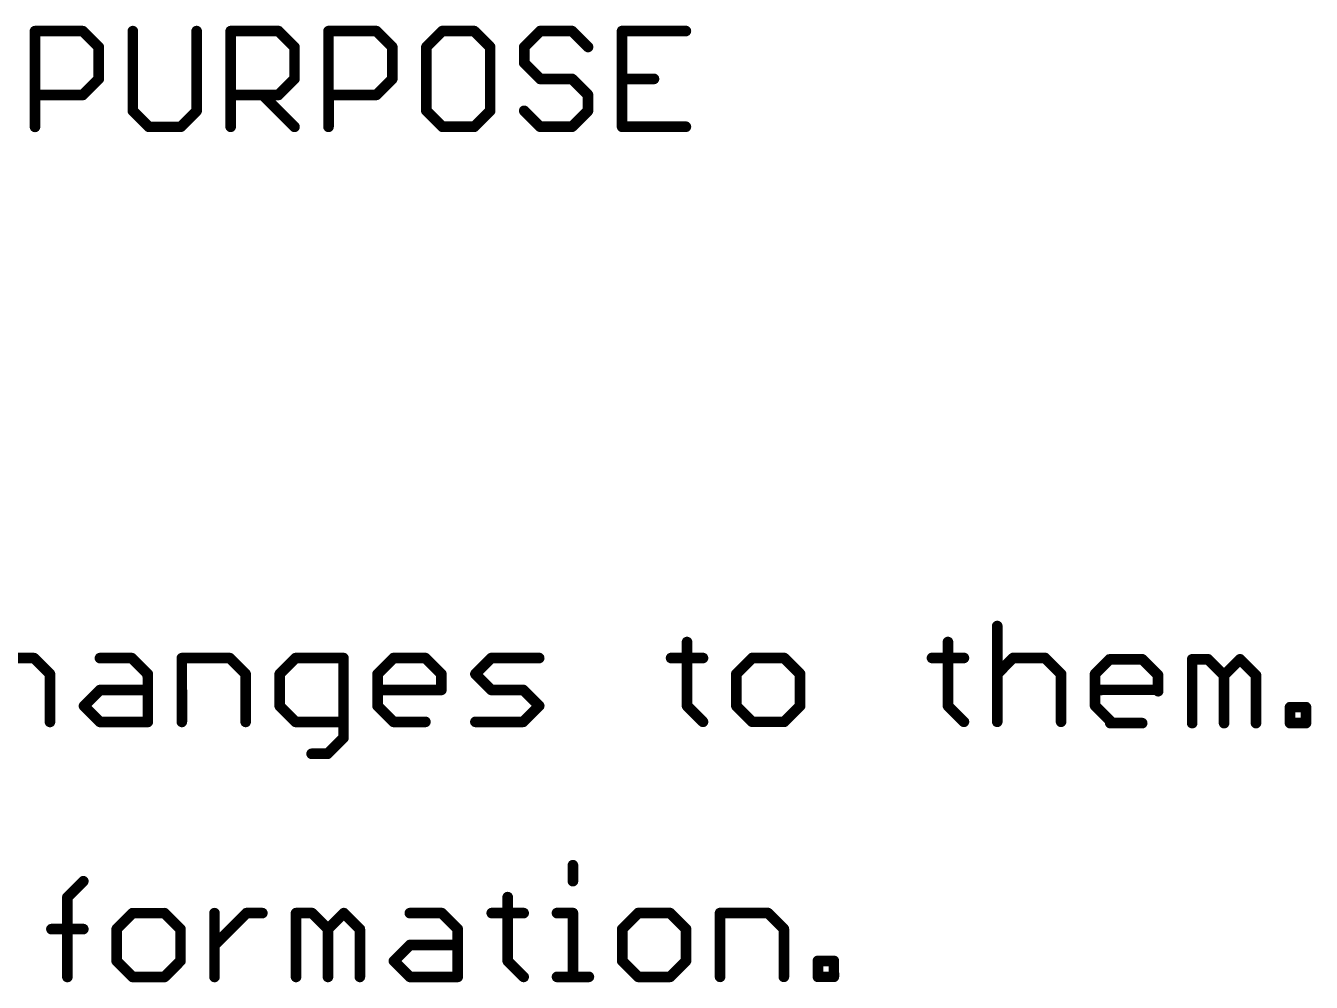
# Model space of a CAD drawing. Header units: millimetres. Extents: x -20 to 130, y -23 to 60.
# Drawn here: x 114.64 to 130, y -17.38 to -5.95 of the extents above; entities that cross this region are included whole.
import ezdxf

# ---------------------------------------------------------------- set-up
doc = ezdxf.new("R2010")
doc.units = ezdxf.units.MM
doc.header["$MEASUREMENT"] = 0
doc.layers.add('1', color=22, linetype='CONTINUOUS')

msp = doc.modelspace()

# ---------------------------------------------------------------- linework, layer by layer
at = {"layer": '1', "const_width": 0.127}
for points in [[(114.74859, -6.01744), (115.32059, -6.01734)], [(114.74879, -7.16144), (114.74859, -6.01744)], [(115.32059, -6.01734), (115.51132, -6.208)], [(115.91799, -6.01723), (115.91816, -6.97053)], [(116.68086, -6.9704), (116.68069, -6.0171)], [(117.08739, -6.01703), (117.65939, -6.01693)], [(117.08759, -7.16103), (117.08739, -6.01703)], [(117.65939, -6.01693), (117.85012, -6.20759)], [(118.25679, -6.01682), (118.82879, -6.01672)], [(118.25699, -7.16082), (118.25679, -6.01682)], [(118.82879, -6.01672), (119.01952, -6.20739)], [(119.61689, -6.01659), (119.42622, -6.20732)], [(119.99819, -6.01652), (119.61689, -6.01659)], [(120.18892, -6.20719), (119.99819, -6.01652)], [(120.78629, -6.01638), (120.59562, -6.20712)], [(121.16759, -6.01632), (120.78629, -6.01638)], [(121.35832, -6.20698), (121.16759, -6.01632)], [(122.52769, -6.01608), (121.76499, -6.01621)], [(121.76499, -6.01621), (121.76519, -7.16021)], [(115.51132, -6.208), (115.51139, -6.5893)], [(117.85012, -6.20759), (117.85019, -6.58889)], [(119.01952, -6.20739), (119.01959, -6.58869)], [(119.42622, -6.20732), (119.42636, -6.96992)], [(120.18906, -6.96979), (120.18892, -6.20719)], [(120.59562, -6.20712), (120.59566, -6.39782)], [(120.59566, -6.39782), (120.78639, -6.58838)], [(115.51139, -6.5893), (115.32072, -6.78004)], [(117.85019, -6.58889), (117.65952, -6.77963)], [(119.01959, -6.58869), (118.82892, -6.77942)], [(120.78639, -6.58838), (121.16769, -6.58832)], [(121.16769, -6.58832), (121.35842, -6.77898)], [(121.76509, -6.58821), (122.14639, -6.58814)], [(115.32072, -6.78004), (114.74872, -6.78014)], [(117.65952, -6.77963), (117.08752, -6.77973)], [(117.46882, -6.77966), (117.85029, -7.16089)], [(118.82892, -6.77942), (118.25692, -6.77952)], [(121.35842, -6.77898), (121.35846, -6.96958)], [(115.91816, -6.97053), (116.10889, -7.1612)], [(116.49019, -7.16113), (116.68086, -6.9704)], [(119.42636, -6.96992), (119.61709, -7.16059)], [(119.99839, -7.16052), (120.18906, -6.96979)], [(120.78649, -7.16038), (120.59576, -6.96972)], [(121.35846, -6.96958), (121.16779, -7.16032)], [(116.10889, -7.1612), (116.49019, -7.16113)], [(119.61709, -7.16059), (119.99839, -7.16052)], [(121.16779, -7.16032), (120.78649, -7.16038)], [(121.76519, -7.16021), (122.52789, -7.16008)], [(126.24893, -13.12743), (126.24913, -14.27143)], [(122.54156, -13.31878), (122.5417, -14.08138)], [(125.65996, -13.31823), (125.6601, -14.08083)], [(114.3559, -13.5109), (114.7372, -13.51084)], [(114.7372, -13.51084), (114.92793, -13.7014)], [(115.5253, -13.5107), (115.9066, -13.51063)], [(115.9066, -13.51063), (116.09723, -13.7012)], [(116.504, -13.51053), (117.076, -13.51043)], [(116.50413, -14.27313), (116.504, -13.51053)], [(117.076, -13.51043), (117.26663, -13.701)], [(117.8641, -13.51029), (117.67343, -13.70093)], [(118.436, -13.51019), (117.8641, -13.51029)], [(118.43616, -14.46349), (118.436, -13.51019)], [(118.84283, -13.70072), (119.0335, -13.51009)], [(119.0335, -13.51009), (119.4148, -13.51002)], [(119.4148, -13.51002), (119.60543, -13.70059)], [(120.01223, -13.70052), (120.2028, -13.50988)], [(120.2028, -13.50988), (120.7748, -13.50978)], [(122.351, -13.50951), (122.7323, -13.50944)], [(123.3212, -13.50934), (123.13063, -13.69997)], [(123.7026, -13.50927), (123.3212, -13.50934)], [(123.89323, -13.69984), (123.7026, -13.50927)], [(125.4694, -13.50896), (125.8507, -13.5089)], [(126.24903, -13.69943), (126.4396, -13.5088)], [(126.4396, -13.5088), (126.821, -13.50873)], [(126.821, -13.50873), (127.01163, -13.6993)], [(127.41843, -13.69922), (127.609, -13.50859)], [(127.6, -13.5249), (127.9814, -13.5249)], [(127.9814, -13.5249), (128.172, -13.7155)], [(128.5788, -14.2875), (128.5788, -13.5249)], [(128.5788, -13.5249), (128.7694, -13.5249)], [(128.7694, -13.5249), (128.9601, -13.7155)], [(128.9601, -13.7155), (129.1507, -13.5249)], [(129.1507, -13.5249), (129.3414, -13.7155)], [(114.92793, -13.7014), (114.92803, -14.2734)], [(116.09723, -13.7012), (116.09733, -14.2732)], [(117.26663, -13.701), (117.26673, -14.273)], [(117.67343, -13.70093), (117.6735, -14.08223)], [(118.8429, -14.08202), (118.84283, -13.70072)], [(119.60543, -13.70059), (119.60546, -13.89129)], [(120.20286, -13.89118), (120.01223, -13.70052)], [(123.13063, -13.69997), (123.1307, -14.08127)], [(123.8933, -14.08114), (123.89323, -13.69984)], [(127.01163, -13.6993), (127.01173, -14.2713)], [(127.4185, -14.08052), (127.41843, -13.69922)], [(128.172, -13.7155), (128.172, -13.9062)], [(128.9601, -13.7155), (128.9601, -14.2875)], [(129.3414, -13.7155), (129.3414, -14.2875)], [(119.60546, -13.89129), (118.84286, -13.89142)], [(120.58426, -13.89112), (120.20286, -13.89118)], [(120.7749, -14.08168), (120.58426, -13.89112)], [(128.18106, -13.88979), (127.41846, -13.88992)], [(115.3347, -14.08263), (115.52536, -13.892)], [(115.52536, -13.892), (116.09726, -13.8919)], [(115.52543, -14.2733), (115.3347, -14.08263)], [(117.6735, -14.08223), (117.86423, -14.27289)], [(119.03363, -14.27269), (118.8429, -14.08202)], [(120.58433, -14.27242), (120.7749, -14.08168)], [(122.5417, -14.08138), (122.73243, -14.27204)], [(123.1307, -14.08127), (123.32133, -14.27194)], [(123.70273, -14.27187), (123.8933, -14.08114)], [(125.6601, -14.08083), (125.85083, -14.2715)], [(127.60913, -14.27119), (127.4185, -14.08052)], [(129.7482, -14.2875), (129.7482, -14.0968)], [(129.7482, -14.0968), (129.9388, -14.0968)], [(129.9388, -14.0968), (129.9388, -14.2875)], [(116.09733, -14.2732), (115.52543, -14.2733)], [(117.86423, -14.27289), (118.43613, -14.27279)], [(119.41493, -14.27262), (119.03363, -14.27269)], [(120.01233, -14.27252), (120.58433, -14.27242)], [(123.32133, -14.27194), (123.70273, -14.27187)], [(127.9814, -14.2875), (127.6, -14.2875)], [(129.9388, -14.2875), (129.7482, -14.2875)], [(118.2456, -14.65413), (118.43616, -14.46349)], [(118.0549, -14.65416), (118.2456, -14.65413)], [(121.17773, -15.98571), (121.17776, -16.17631)], [(115.136, -16.36807), (115.32656, -16.17734)], [(115.13616, -17.32137), (115.136, -16.36807)], [(120.3983, -16.36715), (120.39843, -17.12975)], [(115.91563, -16.55863), (115.72496, -16.74927)], [(116.29693, -16.55857), (115.91563, -16.55863)], [(116.48766, -16.74913), (116.29693, -16.55857)], [(116.89446, -17.32106), (116.89433, -16.55846)], [(116.8944, -16.93976), (117.27563, -16.55839)], [(117.27563, -16.55839), (117.46633, -16.55836)], [(117.86883, -16.55829), (118.05953, -16.55826)], [(117.86896, -17.32089), (117.86883, -16.55829)], [(118.05953, -16.55826), (118.25016, -16.74882)], [(118.25016, -16.74882), (118.44083, -16.55819)], [(118.44083, -16.55819), (118.63146, -16.74876)], [(119.22893, -16.55805), (119.61023, -16.55799)], [(119.61023, -16.55799), (119.80086, -16.74855)], [(120.20763, -16.55788), (120.58893, -16.55782)], [(120.98723, -16.55775), (121.17783, -16.55771)], [(121.17783, -16.55771), (121.17796, -17.32031)], [(121.95743, -16.55758), (121.76686, -16.74821)], [(122.33883, -16.55751), (121.95743, -16.55758)], [(122.52946, -16.74808), (122.33883, -16.55751)], [(122.93623, -16.55741), (123.50823, -16.55731)], [(122.93636, -17.32001), (122.93623, -16.55741)], [(123.50823, -16.55731), (123.69886, -16.74787)], [(114.94536, -16.7494), (115.32666, -16.74934)], [(115.72496, -16.74927), (115.72503, -17.13057)], [(116.48773, -17.13043), (116.48766, -16.74913)], [(118.25016, -16.74882), (118.25026, -17.32082)], [(118.63146, -16.74876), (118.63156, -17.32076)], [(119.80086, -16.74855), (119.80096, -17.32055)], [(121.76686, -16.74821), (121.76693, -17.12951)], [(122.52953, -17.12938), (122.52946, -16.74808)], [(123.69886, -16.74787), (123.69896, -17.31987)], [(119.03833, -17.12999), (119.229, -16.93935)], [(119.229, -16.93935), (119.8009, -16.93925)], [(115.72503, -17.13057), (115.91576, -17.32123)], [(116.29706, -17.32117), (116.48773, -17.13043)], [(119.22906, -17.32065), (119.03833, -17.12999)], [(120.39843, -17.12975), (120.58906, -17.32042)], [(121.76693, -17.12951), (121.95756, -17.32018)], [(122.33896, -17.32011), (122.52953, -17.12938)], [(124.10573, -17.1291), (124.29633, -17.12907)], [(124.10576, -17.3198), (124.10573, -17.1291)], [(124.29633, -17.12907), (124.29636, -17.31977)], [(115.91576, -17.32123), (116.29706, -17.32117)], [(119.80096, -17.32055), (119.22906, -17.32065)], [(120.98736, -17.32035), (121.36866, -17.32028)], [(121.95756, -17.32018), (122.33896, -17.32011)], [(124.29636, -17.31977), (124.10576, -17.3198)]]:
    msp.add_lwpolyline(points, dxfattribs=at)
at = {"layer": '1', "const_width": 0.0635}
for points in [[(114.74858, -5.98574, 1), (114.7486, -6.04924)], [(114.78039, -6.01743, 1), (114.71689, -6.01744)], [(115.34309, -5.99493, 1), (115.29819, -6.03984)], [(115.3206, -6.04914, 1), (115.32058, -5.98564)], [(115.94979, -6.01723, 1), (115.88629, -6.01724)], [(116.71239, -6.01709, 1), (116.64889, -6.0171)], [(117.08738, -5.98533, 1), (117.0874, -6.04883)], [(117.11919, -6.01702, 1), (117.05569, -6.01703)], [(117.68189, -5.99452, 1), (117.63699, -6.03943)], [(117.6594, -6.04873, 1), (117.65938, -5.98523)], [(118.25678, -5.98512, 1), (118.2568, -6.04862)], [(118.28859, -6.01682, 1), (118.22509, -6.01683)], [(118.85129, -5.99432, 1), (118.80639, -6.03923)], [(118.8288, -6.04852, 1), (118.82878, -5.98502)], [(119.61688, -5.98489, 1), (119.6169, -6.04839)], [(119.63929, -6.03908, 1), (119.59439, -5.99419)], [(120.02069, -5.99412, 1), (119.97569, -6.03902)], [(119.9982, -6.04832, 1), (119.99818, -5.98482)], [(120.78628, -5.98468, 1), (120.7863, -6.04818)], [(120.80869, -6.03888, 1), (120.76379, -5.99399)], [(121.18999, -5.99391, 1), (121.14509, -6.03882)], [(121.1676, -6.04812, 1), (121.16758, -5.98462)], [(121.76498, -5.98451, 1), (121.765, -6.04801)], [(121.79679, -6.01621, 1), (121.73329, -6.01622)], [(122.5277, -6.04788, 1), (122.52768, -5.98438)], [(115.54302, -6.208, 1), (115.47952, -6.20801)], [(117.88182, -6.20759, 1), (117.81832, -6.2076)], [(119.05122, -6.20738, 1), (118.98772, -6.2074)], [(119.45802, -6.20731, 1), (119.39452, -6.20732)], [(120.22062, -6.20718, 1), (120.15712, -6.20719)], [(120.62742, -6.20711, 1), (120.56392, -6.20712)], [(115.48883, -6.23041, 1), (115.53372, -6.1855)], [(117.82763, -6.23, 1), (117.87252, -6.18509)], [(118.99703, -6.22979, 1), (119.04192, -6.18489)], [(119.40382, -6.18482, 1), (119.44873, -6.22972)], [(120.16643, -6.22959, 1), (120.21132, -6.18468)], [(120.57322, -6.18462, 1), (120.61813, -6.22951)], [(121.33583, -6.22939, 1), (121.38072, -6.18448)], [(120.61815, -6.37531, 1), (120.57326, -6.42022)], [(120.56396, -6.39782, 1), (120.62746, -6.39781)], [(115.47959, -6.58931, 1), (115.54309, -6.5893)], [(115.53379, -6.6118, 1), (115.48889, -6.56691)], [(117.81839, -6.5889, 1), (117.88189, -6.58889)], [(117.87259, -6.61139, 1), (117.82769, -6.5665)], [(118.98779, -6.5887, 1), (119.05129, -6.58868)], [(119.04199, -6.61119, 1), (118.99709, -6.56629)], [(120.78638, -6.55668, 1), (120.7864, -6.62018)], [(120.76389, -6.61089, 1), (120.80879, -6.56598)], [(121.19009, -6.56591, 1), (121.14519, -6.61082)], [(121.1677, -6.62012, 1), (121.16768, -6.55662)], [(121.76508, -6.55651, 1), (121.7651, -6.62001)], [(122.1464, -6.61994, 1), (122.14638, -6.55644)], [(114.74872, -6.74834, 1), (114.74873, -6.81184)], [(115.29832, -6.75754, 1), (115.34323, -6.80243)], [(115.32073, -6.81174, 1), (115.32072, -6.74824)], [(117.08752, -6.74793, 1), (117.08753, -6.81143)], [(117.49132, -6.75716, 1), (117.44643, -6.80206)], [(117.63712, -6.75713, 1), (117.68203, -6.80202)], [(117.65953, -6.81133, 1), (117.65952, -6.74783)], [(118.25692, -6.74772, 1), (118.25693, -6.81122)], [(118.80652, -6.75693, 1), (118.85143, -6.80182)], [(118.82893, -6.81112, 1), (118.82892, -6.74762)], [(121.39012, -6.77898, 1), (121.32662, -6.77899)], [(121.33593, -6.80139, 1), (121.38082, -6.75648)], [(115.94065, -6.94813, 1), (115.89576, -6.99304)], [(116.70326, -6.99289, 1), (116.65835, -6.948)], [(119.44885, -6.94752, 1), (119.40396, -6.99242)], [(120.21146, -6.99228, 1), (120.16655, -6.94739)], [(120.61825, -6.94731, 1), (120.57336, -6.99222)], [(121.38086, -6.99208, 1), (121.33595, -6.94719)], [(115.88646, -6.97054, 1), (115.94996, -6.97053)], [(116.64906, -6.9704, 1), (116.71256, -6.97039)], [(119.39466, -6.96992, 1), (119.45816, -6.96991)], [(120.15726, -6.96979, 1), (120.22076, -6.96978)], [(121.32666, -6.96959, 1), (121.39016, -6.96958)], [(114.71709, -7.16144, 1), (114.78059, -7.16143)], [(116.10888, -7.1295, 1), (116.1089, -7.193)], [(116.08639, -7.1837, 1), (116.13129, -7.13869)], [(116.46779, -7.13864, 1), (116.51269, -7.18363)], [(116.4902, -7.19293, 1), (116.49018, -7.12943)], [(117.05589, -7.16103, 1), (117.11939, -7.16102)], [(117.82779, -7.1834, 1), (117.87269, -7.13839)], [(118.22529, -7.16083, 1), (118.28879, -7.16082)], [(119.61708, -7.12889, 1), (119.6171, -7.19239)], [(119.59459, -7.18309, 1), (119.63949, -7.13808)], [(119.97589, -7.13802, 1), (120.02089, -7.18302)], [(119.9984, -7.19232, 1), (119.99838, -7.12882)], [(120.78648, -7.12868, 1), (120.7865, -7.19218)], [(120.76399, -7.18289, 1), (120.80889, -7.13788)], [(121.14529, -7.13782, 1), (121.19019, -7.18281)], [(121.1678, -7.19212, 1), (121.16778, -7.12862)], [(121.76518, -7.12851, 1), (121.7652, -7.19201)], [(121.73349, -7.16022, 1), (121.79699, -7.16021)], [(122.5279, -7.19188, 1), (122.52788, -7.12838)], [(126.28063, -13.12742, 1), (126.21713, -13.12743)], [(122.57336, -13.31877, 1), (122.50986, -13.31878)], [(125.69176, -13.31823, 1), (125.62826, -13.31824)], [(114.75959, -13.48833, 1), (114.7147, -13.53324)], [(114.7372, -13.54254, 1), (114.73719, -13.47904)], [(115.52529, -13.4789, 1), (115.5253, -13.5424)], [(115.92899, -13.48813, 1), (115.8841, -13.53304)], [(115.9066, -13.54233, 1), (115.90659, -13.47883)], [(116.5357, -13.51052, 1), (116.4722, -13.51054)], [(116.50399, -13.47873, 1), (116.504, -13.54223)], [(117.09839, -13.48793, 1), (117.0535, -13.53283)], [(117.076, -13.54213, 1), (117.07599, -13.47863)], [(117.86409, -13.47849, 1), (117.8641, -13.54199)], [(117.8865, -13.53269, 1), (117.84159, -13.4878)], [(118.4678, -13.51019, 1), (118.4043, -13.5102)], [(118.436, -13.54189, 1), (118.43599, -13.47839)], [(119.03349, -13.47829, 1), (119.0335, -13.54179)], [(119.0559, -13.53248, 1), (119.01099, -13.48759)], [(119.43719, -13.48752, 1), (119.3923, -13.53243)], [(119.4148, -13.54172, 1), (119.41479, -13.47822)], [(120.20279, -13.47808, 1), (120.2028, -13.54158)], [(120.2253, -13.53228, 1), (120.18039, -13.48739)], [(120.7748, -13.54148, 1), (120.77479, -13.47798)], [(122.35099, -13.47771, 1), (122.351, -13.54121)], [(122.7323, -13.54114, 1), (122.73229, -13.47764)], [(123.32119, -13.47754, 1), (123.3212, -13.54104)], [(123.3437, -13.53174, 1), (123.29879, -13.48684)], [(123.72499, -13.48677, 1), (123.6801, -13.53168)], [(123.7026, -13.54097, 1), (123.70259, -13.47747)], [(125.46939, -13.47716, 1), (125.4694, -13.54066)], [(125.8507, -13.5406, 1), (125.85069, -13.4771)], [(126.43959, -13.477, 1), (126.4396, -13.5405)], [(126.4621, -13.53119, 1), (126.41719, -13.4863)], [(126.84339, -13.48623, 1), (126.7985, -13.53113)], [(126.821, -13.54043, 1), (126.82099, -13.47693)], [(127.6, -13.4931, 1), (127.6, -13.5566)], [(127.6225, -13.5473, 1), (127.5776, -13.5024)], [(128.0038, -13.5024, 1), (127.9589, -13.5473)], [(127.9814, -13.5566, 1), (127.9814, -13.4931)], [(128.6105, -13.5249, 1), (128.547, -13.5249)], [(128.5788, -13.4931, 1), (128.5788, -13.5566)], [(128.7919, -13.5024, 1), (128.747, -13.5473)], [(128.7694, -13.5566, 1), (128.7694, -13.4931)], [(129.1732, -13.5024, 1), (129.1283, -13.5473)], [(129.1732, -13.5473, 1), (129.1283, -13.5024)], [(114.95963, -13.7014, 1), (114.89613, -13.70141)], [(114.90544, -13.72391, 1), (114.95033, -13.679)], [(116.12903, -13.7012, 1), (116.06553, -13.70121)], [(116.07484, -13.7237, 1), (116.11973, -13.6788)], [(117.29843, -13.70099, 1), (117.23493, -13.701)], [(117.24424, -13.7235, 1), (117.28913, -13.67859)], [(117.70513, -13.70092, 1), (117.64163, -13.70093)], [(117.65093, -13.67853, 1), (117.69584, -13.72342)], [(118.87453, -13.70072, 1), (118.81103, -13.70073)], [(118.82033, -13.67833, 1), (118.86524, -13.72322)], [(119.63723, -13.70058, 1), (119.57373, -13.70059)], [(119.58304, -13.72309, 1), (119.62793, -13.67818)], [(120.03463, -13.67811, 1), (119.98974, -13.72302)], [(119.98973, -13.67812, 1), (120.03464, -13.72301)], [(123.16233, -13.69997, 1), (123.09883, -13.69998)], [(123.10813, -13.67758, 1), (123.15303, -13.72247)], [(123.92503, -13.69983, 1), (123.86153, -13.69985)], [(123.87083, -13.72234, 1), (123.91573, -13.67744)], [(126.22653, -13.67703, 1), (126.27143, -13.72192)], [(127.04343, -13.69929, 1), (126.97993, -13.6993)], [(126.98923, -13.7218, 1), (127.03413, -13.67689)], [(127.45013, -13.69922, 1), (127.38663, -13.69923)], [(127.39593, -13.67683, 1), (127.44083, -13.72172)], [(128.2038, -13.7155, 1), (128.1403, -13.7155)], [(128.1496, -13.738, 1), (128.1945, -13.6931)], [(128.9918, -13.7155, 1), (128.9283, -13.7155)], [(128.9376, -13.6931, 1), (128.9825, -13.738)], [(128.9376, -13.738, 1), (128.9825, -13.6931)], [(129.3732, -13.7155, 1), (129.3097, -13.7155)], [(129.319, -13.738, 1), (129.3639, -13.6931)], [(118.84286, -13.85962, 1), (118.84287, -13.92312)], [(119.60547, -13.92299, 1), (119.60546, -13.85949)], [(120.20286, -13.85938, 1), (120.20287, -13.92288)], [(120.60666, -13.86861, 1), (120.56177, -13.91352)], [(120.58427, -13.92282, 1), (120.58426, -13.85932)], [(127.41846, -13.85812, 1), (127.41847, -13.92162)], [(115.52536, -13.8602, 1), (115.52537, -13.9237)], [(115.54777, -13.9144, 1), (115.50286, -13.8695)], [(116.09727, -13.9236, 1), (116.09726, -13.8601)], [(119.57376, -13.89129, 1), (119.63726, -13.89128)], [(120.18047, -13.91359, 1), (120.22536, -13.86868)], [(128.1403, -13.9062, 1), (128.2038, -13.9062)], [(128.172, -13.9379, 1), (128.172, -13.8744)], [(115.35709, -14.06023, 1), (115.3122, -14.10514)], [(115.31219, -14.06024, 1), (115.3571, -14.10513)], [(117.69589, -14.05982, 1), (117.651, -14.10473)], [(117.6417, -14.08223, 1), (117.7052, -14.08222)], [(118.86529, -14.05962, 1), (118.8204, -14.10453)], [(118.8111, -14.08203, 1), (118.8746, -14.08202)], [(120.7974, -14.10418, 1), (120.75249, -14.05929)], [(120.7525, -14.10419, 1), (120.79739, -14.05928)], [(122.56419, -14.05897, 1), (122.5193, -14.10388)], [(122.51, -14.08138, 1), (122.5735, -14.08137)], [(123.15309, -14.05887, 1), (123.1082, -14.10378)], [(123.0989, -14.08128, 1), (123.1624, -14.08127)], [(123.8616, -14.08115, 1), (123.9251, -14.08113)], [(123.9158, -14.10364, 1), (123.87089, -14.05874)], [(125.68259, -14.05843, 1), (125.6377, -14.10334)], [(125.6284, -14.08084, 1), (125.6919, -14.08083)], [(127.44089, -14.05812, 1), (127.396, -14.10303)], [(127.3867, -14.08053, 1), (127.4502, -14.08052)], [(129.7799, -14.0968, 1), (129.7164, -14.0968)], [(129.7482, -14.0651, 1), (129.7482, -14.1286)], [(129.9706, -14.0968, 1), (129.9071, -14.0968)], [(129.9388, -14.1286, 1), (129.9388, -14.0651)], [(114.89623, -14.27341, 1), (114.95973, -14.2734)], [(115.52543, -14.2416, 1), (115.52544, -14.3051)], [(115.50293, -14.2958, 1), (115.54783, -14.2508)], [(116.06563, -14.27321, 1), (116.12913, -14.2732)], [(116.09734, -14.305, 1), (116.09733, -14.2415)], [(116.47233, -14.27314, 1), (116.53583, -14.27312)], [(117.23503, -14.273, 1), (117.29853, -14.27299)], [(117.86423, -14.24119, 1), (117.86424, -14.30469)], [(117.84173, -14.2954, 1), (117.88663, -14.25039)], [(118.43614, -14.30459, 1), (118.43613, -14.24109)], [(119.03363, -14.24099, 1), (119.03364, -14.30449)], [(119.01113, -14.29519, 1), (119.05603, -14.25018)], [(119.41494, -14.30442, 1), (119.41493, -14.24092)], [(120.01233, -14.24082, 1), (120.01234, -14.30432)], [(120.56183, -14.24992, 1), (120.60673, -14.29491)], [(120.58434, -14.30422, 1), (120.58433, -14.24072)], [(122.71003, -14.29455, 1), (122.75493, -14.24954)], [(123.32133, -14.24024, 1), (123.32134, -14.30374)], [(123.29893, -14.29444, 1), (123.34383, -14.24944)], [(123.68023, -14.24938, 1), (123.72513, -14.29437)], [(123.70274, -14.30367, 1), (123.70273, -14.24017)], [(125.82833, -14.294, 1), (125.87323, -14.24899)], [(126.21733, -14.27143, 1), (126.28083, -14.27142)], [(126.98003, -14.2713, 1), (127.04353, -14.27129)], [(127.6, -14.2558, 1), (127.6, -14.3193)], [(127.5776, -14.31, 1), (127.6225, -14.265)], [(127.9814, -14.3193, 1), (127.9814, -14.2558)], [(128.547, -14.2875, 1), (128.6105, -14.2875)], [(128.9283, -14.2875, 1), (128.9918, -14.2875)], [(129.3097, -14.2875, 1), (129.3732, -14.2875)], [(129.7164, -14.2875, 1), (129.7799, -14.2875)], [(129.7482, -14.2558, 1), (129.7482, -14.3193)], [(129.9071, -14.2875, 1), (129.9706, -14.2875)], [(129.9388, -14.3193, 1), (129.9388, -14.2558)], [(118.40446, -14.4635, 1), (118.46796, -14.46349)], [(118.45867, -14.48589, 1), (118.41376, -14.441)], [(118.05489, -14.62246, 1), (118.0549, -14.68596)], [(118.2456, -14.68593, 1), (118.24559, -14.62243)], [(118.22309, -14.63173, 1), (118.268, -14.67662)], [(121.20953, -15.98571, 1), (121.14603, -15.98572)], [(115.34907, -16.19983, 1), (115.30416, -16.15494)], [(121.14606, -16.17632, 1), (121.20956, -16.17631)], [(115.1677, -16.36806, 1), (115.1042, -16.36807)], [(115.11349, -16.34557, 1), (115.1584, -16.39046)], [(120.43, -16.36714, 1), (120.3665, -16.36716)], [(115.91562, -16.52683, 1), (115.91564, -16.59033)], [(115.93803, -16.58103, 1), (115.89313, -16.53614)], [(116.31933, -16.53606, 1), (116.27443, -16.58097)], [(116.29694, -16.59027, 1), (116.29692, -16.52677)], [(116.92603, -16.55846, 1), (116.86253, -16.55847)], [(117.27562, -16.52659, 1), (117.27564, -16.59009)], [(117.29813, -16.58079, 1), (117.25323, -16.5359)], [(117.46634, -16.59006, 1), (117.46632, -16.52656)], [(117.90053, -16.55829, 1), (117.83703, -16.5583)], [(117.86882, -16.52649, 1), (117.86884, -16.58999)], [(118.08193, -16.53575, 1), (118.03703, -16.58066)], [(118.05954, -16.58996, 1), (118.05952, -16.52646)], [(118.46323, -16.53569, 1), (118.41833, -16.5806)], [(118.46323, -16.58059, 1), (118.41833, -16.5357)], [(119.22892, -16.52625, 1), (119.22894, -16.58975)], [(119.63263, -16.53548, 1), (119.58773, -16.58039)], [(119.61024, -16.58969, 1), (119.61022, -16.52619)], [(120.20762, -16.52608, 1), (120.20764, -16.58958)], [(120.58894, -16.58952, 1), (120.58892, -16.52602)], [(120.98722, -16.52595, 1), (120.98724, -16.58945)], [(121.20963, -16.55771, 1), (121.14613, -16.55772)], [(121.17784, -16.58941, 1), (121.17782, -16.52591)], [(121.95742, -16.52578, 1), (121.95744, -16.58928)], [(121.97993, -16.57997, 1), (121.93503, -16.53508)], [(122.36123, -16.53501, 1), (122.31633, -16.57992)], [(122.33884, -16.58921, 1), (122.33882, -16.52571)], [(122.96793, -16.5574, 1), (122.90443, -16.55741)], [(122.93622, -16.52561, 1), (122.93624, -16.58911)], [(123.53063, -16.5348, 1), (123.48573, -16.57971)], [(123.50824, -16.58901, 1), (123.50822, -16.52551)], [(114.94536, -16.7177, 1), (114.94537, -16.7812)], [(115.32667, -16.78114, 1), (115.32666, -16.71764)], [(115.70246, -16.72687, 1), (115.74747, -16.77176)], [(115.75676, -16.74926, 1), (115.69326, -16.74927)], [(116.51936, -16.74913, 1), (116.45586, -16.74914)], [(116.46517, -16.77164, 1), (116.51006, -16.72673)], [(118.28196, -16.74882, 1), (118.21846, -16.74883)], [(118.22776, -16.72643, 1), (118.27267, -16.77132)], [(118.22777, -16.77133, 1), (118.27266, -16.72642)], [(118.66326, -16.74875, 1), (118.59976, -16.74876)], [(118.60907, -16.77126, 1), (118.65396, -16.72635)], [(119.83266, -16.74855, 1), (119.76916, -16.74856)], [(119.77847, -16.77106, 1), (119.82336, -16.72615)], [(121.79856, -16.74821, 1), (121.73506, -16.74822)], [(121.74436, -16.72582, 1), (121.78927, -16.77071)], [(122.56126, -16.74807, 1), (122.49776, -16.74808)], [(122.50707, -16.77058, 1), (122.55196, -16.72567)], [(123.73066, -16.74787, 1), (123.66716, -16.74788)], [(123.67647, -16.77038, 1), (123.72136, -16.72547)], [(116.87189, -16.91727, 1), (116.9168, -16.96216)], [(119.22899, -16.90755, 1), (119.229, -16.97105)], [(119.2514, -16.96175, 1), (119.20649, -16.91686)], [(119.8009, -16.97095, 1), (119.80089, -16.90745)], [(115.74753, -17.10816, 1), (115.70253, -17.15307)], [(115.69333, -17.13057, 1), (115.75683, -17.13056)], [(116.45593, -17.13044, 1), (116.51943, -17.13043)], [(116.51013, -17.15293, 1), (116.46523, -17.10804)], [(119.06073, -17.10758, 1), (119.01583, -17.15249)], [(119.01583, -17.10759, 1), (119.06073, -17.15248)], [(120.42083, -17.10735, 1), (120.37593, -17.15225)], [(120.36663, -17.12976, 1), (120.43013, -17.12974)], [(121.78933, -17.10711, 1), (121.74443, -17.15201)], [(121.73513, -17.12952, 1), (121.79863, -17.12951)], [(122.49783, -17.12938, 1), (122.56133, -17.12937)], [(122.55203, -17.15187, 1), (122.50713, -17.10698)], [(124.13743, -17.1291, 1), (124.07393, -17.12911)], [(124.10572, -17.0974, 1), (124.10574, -17.1609)], [(124.32813, -17.12906, 1), (124.26463, -17.12908)], [(124.29634, -17.16087, 1), (124.29632, -17.09737)], [(115.10436, -17.32137, 1), (115.16786, -17.32136)], [(115.91576, -17.28953, 1), (115.91577, -17.35293)], [(115.89327, -17.34374, 1), (115.93816, -17.29873)], [(116.27456, -17.29867, 1), (116.31947, -17.34366)], [(116.29707, -17.35287, 1), (116.29706, -17.28947)], [(116.86266, -17.32107, 1), (116.92616, -17.32106)], [(117.83716, -17.3209, 1), (117.90066, -17.32089)], [(118.21856, -17.32083, 1), (118.28206, -17.32082)], [(118.59986, -17.32076, 1), (118.66336, -17.32075)], [(119.22906, -17.28895, 1), (119.22907, -17.35235)], [(119.20657, -17.34316, 1), (119.25146, -17.29815)], [(119.76926, -17.32056, 1), (119.83276, -17.32055)], [(119.80097, -17.35225, 1), (119.80096, -17.28885)], [(120.56667, -17.34292, 1), (120.61156, -17.29791)], [(120.98736, -17.28865, 1), (120.98737, -17.35205)], [(121.14626, -17.32032, 1), (121.20976, -17.32031)], [(121.36867, -17.35198, 1), (121.36866, -17.28858)], [(121.95756, -17.28848, 1), (121.95757, -17.35188)], [(121.93517, -17.34268, 1), (121.98006, -17.29767)], [(122.31646, -17.29762, 1), (122.36137, -17.34261)], [(122.33897, -17.35181, 1), (122.33896, -17.28841)], [(122.90456, -17.32001, 1), (122.96806, -17.32)], [(123.66726, -17.31988, 1), (123.73076, -17.31987)], [(124.07396, -17.31981, 1), (124.13746, -17.3198)], [(124.10576, -17.2881, 1), (124.10577, -17.3515)], [(124.26466, -17.31978, 1), (124.32816, -17.31976)], [(124.29637, -17.35147, 1), (124.29636, -17.28807)]]:
    msp.add_lwpolyline(points, format="xyb", dxfattribs=at)

doc.saveas('drawing.dxf')
